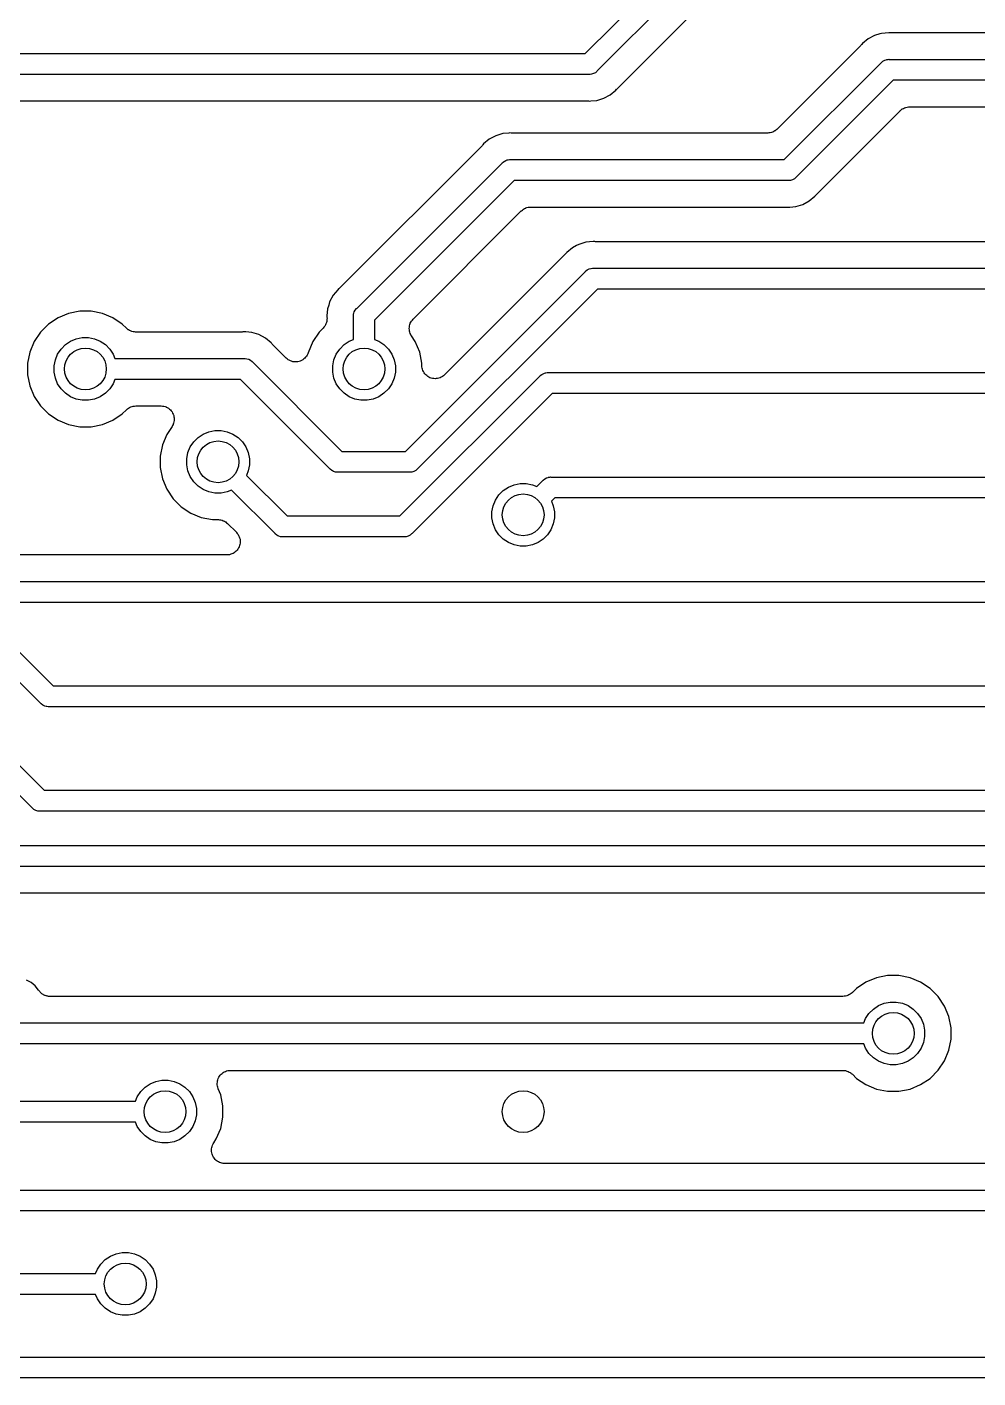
# Model space of a CAD drawing. Extents: x 49 to 143, y -158 to -38.
# Drawn here: x 102.69 to 111.8, y -92.85 to -79.91 of the extents above; entities that cross this region are included whole.
import ezdxf

# ---------------------------------------------------------------- set-up
doc = ezdxf.new("R2010")
doc.units = 0
doc.layers.add('BLACK', color=7, linetype='CONTINUOUS')

msp = doc.modelspace()

# ---------------------------------------------------------------- linework, layer by layer
at = {"layer": 'BLACK', "linetype": 'CONTINUOUS'}
for p, q in [((108.036, -80.164), (109.947, -78.2528)), ((110.062, -78.42), (108.151, -80.3312)), ((108.344, -80.4976), (110.13, -78.7112)), ((110.675, -80.0864), (109.873, -80.8888)), ((110.678, -80.0823), (110.675, -80.0864)), ((110.682, -80.0785), (110.678, -80.0823)), ((110.683, -80.0772), (110.682, -80.0785)), ((110.69, -80.0685), (110.683, -80.0772)), ((110.744, -80.0242), (110.69, -80.0685)), ((110.806, -79.9914), (110.744, -80.0242)), ((110.857, -79.9758), (110.806, -79.9914)), ((110.873, -79.9711), (110.857, -79.9758)), ((110.857, -79.9758), (110.857, -79.9758)), ((110.942, -79.9643), (110.873, -79.9711)), ((110.953, -79.9654), (110.942, -79.9643)), ((110.959, -79.9654), (110.953, -79.9654)), ((110.964, -79.966), (110.959, -79.9654)), ((110.966, -79.966), (110.964, -79.966)), ((118.356, -79.966), (110.966, -79.966)), ((99.5973, -80.164), (108.036, -80.164)), ((108.148, -80.3351), (108.133, -80.3475)), ((108.151, -80.3312), (108.148, -80.3351)), ((109.941, -81.18), (110.868, -80.2528)), ((110.868, -80.2528), (110.871, -80.2489)), ((110.871, -80.2489), (110.886, -80.2365)), ((110.886, -80.2365), (110.904, -80.2272)), ((110.904, -80.2272), (110.917, -80.2232)), ((110.917, -80.2232), (110.922, -80.2214)), ((110.922, -80.2214), (110.924, -80.2212)), ((110.924, -80.2212), (110.937, -80.22)), ((110.937, -80.22), (110.942, -80.2195)), ((110.937, -80.22), (110.937, -80.22)), ((110.942, -80.2195), (110.947, -80.22)), ((110.947, -80.22), (120.965, -80.22)), ((108.072, -80.364), (99.5973, -80.364)), ((108.077, -80.3645), (108.072, -80.364)), ((108.082, -80.364), (108.077, -80.3645)), ((108.097, -80.3626), (108.082, -80.364)), ((108.082, -80.364), (108.082, -80.364)), ((108.115, -80.3568), (108.097, -80.3626)), ((108.133, -80.3475), (108.115, -80.3568)), ((110.983, -80.42), (110.056, -81.3472)), ((120.965, -80.42), (110.983, -80.42)), ((108.146, -80.6129), (108.213, -80.5926)), ((108.213, -80.5926), (108.275, -80.5598)), ((108.275, -80.5598), (108.329, -80.5155)), ((108.329, -80.5155), (108.336, -80.5068)), ((108.336, -80.5068), (108.337, -80.5055)), ((108.337, -80.5055), (108.341, -80.5017)), ((108.341, -80.5017), (108.344, -80.4976)), ((99.7961, -80.618), (108.053, -80.618)), ((108.053, -80.618), (108.055, -80.618)), ((108.055, -80.618), (108.06, -80.6186)), ((108.06, -80.6186), (108.066, -80.6186)), ((108.066, -80.6186), (108.077, -80.6197)), ((108.077, -80.6197), (108.088, -80.6186)), ((108.088, -80.6186), (108.146, -80.6129)), ((108.088, -80.6186), (108.088, -80.6186)), ((110.249, -81.5136), (111.051, -80.7112)), ((111.051, -80.7112), (111.052, -80.7109)), ((111.052, -80.7109), (111.053, -80.71)), ((111.052, -80.7109), (111.052, -80.7109)), ((111.052, -80.7109), (111.052, -80.7109)), ((111.053, -80.71), (111.062, -80.7026)), ((111.062, -80.7026), (111.071, -80.6952)), ((111.071, -80.6952), (111.072, -80.6949)), ((111.072, -80.6945), (111.082, -80.6891)), ((111.072, -80.6949), (111.072, -80.6945)), ((111.082, -80.6891), (111.093, -80.6836)), ((111.093, -80.6834), (111.094, -80.6831)), ((111.093, -80.6836), (111.093, -80.6834)), ((111.094, -80.6831), (111.105, -80.6798)), ((111.105, -80.6798), (111.117, -80.6764)), ((111.117, -80.6764), (111.118, -80.6762)), ((111.117, -80.6764), (111.117, -80.6764)), ((111.118, -80.6762), (111.13, -80.6751)), ((111.13, -80.6751), (111.141, -80.674)), ((111.141, -80.674), (120.63, -80.674)), ((107.117, -80.9842), (107.063, -81.0285)), ((107.179, -80.9514), (107.117, -80.9842)), ((107.246, -80.9311), (107.179, -80.9514)), ((107.304, -80.9254), (107.246, -80.9311)), ((107.315, -80.9243), (107.304, -80.9254)), ((107.304, -80.9254), (107.304, -80.9254)), ((107.326, -80.9254), (107.315, -80.9243)), ((107.332, -80.9254), (107.326, -80.9254)), ((107.337, -80.926), (107.332, -80.9254)), ((107.339, -80.926), (107.337, -80.926)), ((109.783, -80.926), (107.339, -80.926)), ((109.794, -80.9249), (109.783, -80.926)), ((109.806, -80.9238), (109.794, -80.9249)), ((109.807, -80.9236), (109.806, -80.9238)), ((109.819, -80.9202), (109.807, -80.9236)), ((109.807, -80.9236), (109.807, -80.9236)), ((109.83, -80.9169), (109.819, -80.9202)), ((109.831, -80.9166), (109.83, -80.9169)), ((109.842, -80.9109), (109.831, -80.9164)), ((109.831, -80.9164), (109.831, -80.9166)), ((109.852, -80.9055), (109.842, -80.9109)), ((109.853, -80.9048), (109.852, -80.9051)), ((109.852, -80.9051), (109.852, -80.9055)), ((109.862, -80.8974), (109.853, -80.9048)), ((109.871, -80.89), (109.862, -80.8974)), ((109.872, -80.8891), (109.871, -80.89)), ((109.873, -80.8888), (109.872, -80.8891)), ((109.872, -80.8891), (109.872, -80.8891)), ((109.872, -80.8891), (109.872, -80.8891)), ((107.048, -81.0464), (105.684, -82.41)), ((107.051, -81.0423), (107.048, -81.0464)), ((107.055, -81.0385), (107.051, -81.0423)), ((107.056, -81.0372), (107.055, -81.0385)), ((107.063, -81.0285), (107.056, -81.0372)), ((105.851, -82.6028), (107.241, -81.2128)), ((107.241, -81.2128), (107.244, -81.2089)), ((107.244, -81.2089), (107.259, -81.1965)), ((107.259, -81.1965), (107.277, -81.1872)), ((107.277, -81.1872), (107.289, -81.1835)), ((107.289, -81.1835), (107.295, -81.1814)), ((107.295, -81.1814), (107.299, -81.1811)), ((107.299, -81.1811), (107.31, -81.18)), ((107.31, -81.18), (107.315, -81.1795)), ((107.31, -81.18), (107.31, -81.18)), ((107.315, -81.1795), (107.32, -81.18)), ((107.32, -81.18), (109.941, -81.18)), ((107.356, -81.38), (106.018, -82.7184)), ((109.977, -81.38), (107.356, -81.38)), ((109.982, -81.3805), (109.977, -81.38)), ((109.987, -81.38), (109.982, -81.3805)), ((110.002, -81.3786), (109.987, -81.38)), ((109.987, -81.38), (109.987, -81.38)), ((110.02, -81.3728), (110.002, -81.3786)), ((110.038, -81.3635), (110.02, -81.3728)), ((110.053, -81.3511), (110.038, -81.3635)), ((110.056, -81.3472), (110.053, -81.3511)), ((107.478, -81.6398), (107.49, -81.6364)), ((107.49, -81.6364), (107.491, -81.6362)), ((107.49, -81.6364), (107.49, -81.6364)), ((107.491, -81.6362), (107.503, -81.6351)), ((107.503, -81.6351), (107.514, -81.634)), ((107.514, -81.634), (109.958, -81.634)), ((109.958, -81.634), (109.96, -81.634)), ((109.96, -81.634), (109.965, -81.6346)), ((109.965, -81.6346), (109.971, -81.6346)), ((109.971, -81.6346), (109.982, -81.6357)), ((109.982, -81.6357), (109.993, -81.6346)), ((109.993, -81.6346), (110.051, -81.6289)), ((109.993, -81.6346), (109.993, -81.6346)), ((110.051, -81.6289), (110.118, -81.6086)), ((110.118, -81.6086), (110.18, -81.5758)), ((110.18, -81.5758), (110.234, -81.5315)), ((110.234, -81.5315), (110.241, -81.5228)), ((110.241, -81.5228), (110.242, -81.5215)), ((110.242, -81.5215), (110.246, -81.5177)), ((110.246, -81.5177), (110.249, -81.5136)), ((106.388, -82.7075), (107.424, -81.6712)), ((107.424, -81.6712), (107.425, -81.6709)), ((107.425, -81.6709), (107.426, -81.67)), ((107.425, -81.6709), (107.425, -81.6709)), ((107.425, -81.6709), (107.425, -81.6709)), ((107.426, -81.67), (107.435, -81.6626)), ((107.435, -81.6626), (107.444, -81.6552)), ((107.444, -81.6552), (107.445, -81.6549)), ((107.445, -81.6545), (107.456, -81.6491)), ((107.445, -81.6549), (107.445, -81.6545)), ((107.456, -81.6491), (107.466, -81.6436)), ((107.466, -81.6434), (107.467, -81.6431)), ((107.466, -81.6436), (107.466, -81.6434)), ((107.467, -81.6431), (107.478, -81.6398)), ((107.913, -82.0242), (107.859, -82.0685)), ((107.953, -82.0027), (107.913, -82.0242)), ((107.975, -81.9914), (107.953, -82.0027)), ((107.953, -82.0027), (107.953, -82.0027)), ((108.041, -81.9711), (107.975, -81.9914)), ((108.111, -81.9643), (108.041, -81.9711)), ((108.122, -81.9654), (108.111, -81.9643)), ((108.127, -81.9654), (108.122, -81.9654)), ((108.133, -81.966), (108.127, -81.9654)), ((108.134, -81.966), (108.133, -81.966)), ((120.63, -81.966), (108.134, -81.966)), ((107.844, -82.0864), (106.689, -83.2413)), ((107.847, -82.0823), (107.844, -82.0864)), ((107.851, -82.0785), (107.847, -82.0823)), ((107.852, -82.0772), (107.851, -82.0785)), ((107.859, -82.0685), (107.852, -82.0772)), ((106.315, -83.974), (108.037, -82.2528)), ((108.037, -82.2528), (108.04, -82.2489)), ((108.04, -82.2489), (108.055, -82.2365)), ((108.055, -82.2365), (108.072, -82.2272)), ((108.072, -82.2272), (108.091, -82.2214)), ((108.091, -82.2214), (108.094, -82.2212)), ((108.094, -82.2212), (108.106, -82.22)), ((108.106, -82.22), (108.111, -82.2195)), ((108.106, -82.22), (108.106, -82.22)), ((108.111, -82.2195), (108.116, -82.22)), ((108.116, -82.22), (120.965, -82.22)), ((105.679, -82.4146), (105.675, -82.4183)), ((105.683, -82.4112), (105.679, -82.4146)), ((105.684, -82.41), (105.683, -82.4112)), ((105.589, -82.5409), (105.58, -82.5731)), ((105.622, -82.4794), (105.589, -82.5409)), ((105.666, -82.4255), (105.622, -82.4794)), ((105.675, -82.4183), (105.666, -82.4255)), ((108.152, -82.42), (106.431, -84.1412)), ((120.965, -82.42), (108.152, -82.42)), ((103.089, -82.6523), (102.989, -82.6941)), ((103.196, -82.631), (103.089, -82.6523)), ((103.306, -82.631), (103.196, -82.631)), ((103.413, -82.6523), (103.306, -82.631)), ((103.513, -82.6941), (103.413, -82.6523)), ((105.569, -82.6076), (105.562, -82.677)), ((105.58, -82.5731), (105.569, -82.6076)), ((105.58, -82.5731), (105.58, -82.5731)), ((105.818, -82.6721), (105.819, -82.6578)), ((105.818, -82.677), (105.818, -82.6721)), ((105.818, -82.6721), (105.818, -82.6721)), ((105.819, -82.6574), (105.822, -82.6494)), ((105.819, -82.6578), (105.819, -82.6574)), ((105.822, -82.6494), (105.825, -82.6385)), ((105.825, -82.6385), (105.834, -82.6212)), ((105.834, -82.6212), (105.847, -82.6059)), ((105.847, -82.6059), (105.851, -82.6028)), ((102.898, -82.7547), (102.821, -82.8318)), ((102.989, -82.6941), (102.898, -82.7547)), ((103.604, -82.7547), (103.513, -82.6941)), ((103.643, -82.7938), (103.604, -82.7547)), ((103.652, -82.8012), (103.643, -82.7938)), ((103.661, -82.8088), (103.652, -82.8012)), ((105.527, -82.7927), (105.488, -82.8318)), ((105.534, -82.7837), (105.527, -82.7927)), ((105.542, -82.7747), (105.534, -82.7837)), ((105.543, -82.7736), (105.542, -82.7741)), ((105.542, -82.7741), (105.542, -82.7747)), ((105.548, -82.7632), (105.543, -82.7736)), ((105.554, -82.753), (105.548, -82.7632)), ((105.558, -82.7405), (105.554, -82.7517)), ((105.554, -82.7517), (105.554, -82.7523)), ((105.554, -82.7523), (105.554, -82.753)), ((105.561, -82.7293), (105.558, -82.7405)), ((105.563, -82.7181), (105.561, -82.728)), ((105.561, -82.728), (105.561, -82.7287)), ((105.561, -82.7287), (105.561, -82.7293)), ((105.562, -82.677), (105.563, -82.6882)), ((105.563, -82.6882), (105.564, -82.6899)), ((105.564, -82.6899), (105.563, -82.6953)), ((105.563, -82.6953), (105.564, -82.7006)), ((105.564, -82.7047), (105.563, -82.7112)), ((105.563, -82.7112), (105.563, -82.7147)), ((105.563, -82.7147), (105.563, -82.7181)), ((105.564, -82.7006), (105.564, -82.7029)), ((105.564, -82.7029), (105.564, -82.7033)), ((105.564, -82.7033), (105.564, -82.7034)), ((105.564, -82.7034), (105.564, -82.7034)), ((105.564, -82.7034), (105.564, -82.7047)), ((105.818, -82.6819), (105.818, -82.677)), ((105.818, -82.9017), (105.818, -82.6819)), ((106.018, -82.7184), (106.018, -82.9017)), ((106.351, -82.7958), (106.352, -82.784)), ((106.351, -82.7963), (106.351, -82.7958)), ((106.351, -82.7968), (106.351, -82.7963)), ((106.352, -82.8086), (106.351, -82.7968)), ((106.352, -82.784), (106.353, -82.7722)), ((106.353, -82.7722), (106.354, -82.7717)), ((106.354, -82.7712), (106.357, -82.7599)), ((106.354, -82.7717), (106.354, -82.7712)), ((106.357, -82.7599), (106.361, -82.7485)), ((106.361, -82.7476), (106.367, -82.7371)), ((106.361, -82.748), (106.361, -82.7476)), ((106.361, -82.7485), (106.361, -82.748)), ((106.367, -82.7371), (106.372, -82.7266)), ((106.372, -82.7266), (106.373, -82.7262)), ((106.373, -82.7258), (106.381, -82.7168)), ((106.373, -82.7262), (106.373, -82.7258)), ((106.381, -82.7168), (106.388, -82.7075)), ((102.76, -82.9226), (102.718, -83.0234)), ((102.821, -82.8318), (102.76, -82.9226)), ((103.06, -82.952), (103.109, -82.9191)), ((103.109, -82.9191), (103.163, -82.8965)), ((103.163, -82.8965), (103.221, -82.885)), ((103.221, -82.885), (103.281, -82.885)), ((103.281, -82.885), (103.339, -82.8965)), ((103.339, -82.8965), (103.393, -82.9191)), ((103.393, -82.9191), (103.442, -82.952)), ((103.662, -82.8091), (103.661, -82.8088)), ((103.662, -82.8095), (103.662, -82.8091)), ((103.673, -82.8151), (103.662, -82.8095)), ((103.683, -82.8207), (103.673, -82.8151)), ((103.684, -82.8209), (103.683, -82.8207)), ((103.684, -82.8212), (103.684, -82.8209)), ((103.696, -82.8247), (103.684, -82.8212)), ((103.707, -82.8282), (103.696, -82.8247)), ((103.707, -82.8283), (103.707, -82.8282)), ((103.708, -82.8285), (103.707, -82.8283)), ((103.72, -82.8297), (103.708, -82.8285)), ((103.731, -82.831), (103.72, -82.8297)), ((103.733, -82.831), (103.731, -82.831)), ((104.752, -82.831), (103.733, -82.831)), ((103.733, -82.831), (103.733, -82.831)), ((103.733, -82.831), (103.733, -82.831)), ((103.733, -82.831), (103.733, -82.831)), ((104.758, -82.8305), (104.752, -82.831)), ((104.763, -82.8306), (104.758, -82.8305)), ((104.765, -82.8304), (104.763, -82.8306)), ((104.776, -82.8293), (104.765, -82.8304)), ((104.787, -82.8304), (104.776, -82.8293)), ((104.845, -82.8361), (104.787, -82.8304)), ((104.787, -82.8304), (104.787, -82.8304)), ((104.912, -82.8564), (104.845, -82.8361)), ((104.974, -82.8892), (104.912, -82.8564)), ((105.028, -82.9335), (104.974, -82.8892)), ((105.427, -82.9226), (105.382, -83.0308)), ((105.488, -82.8318), (105.427, -82.9226)), ((105.727, -82.952), (105.776, -82.9191)), ((105.776, -82.9191), (105.818, -82.9017)), ((106.018, -82.9017), (106.06, -82.9191)), ((106.06, -82.9191), (106.109, -82.952)), ((106.353, -82.8205), (106.352, -82.8086)), ((106.353, -82.821), (106.353, -82.8205)), ((106.353, -82.8215), (106.353, -82.821)), ((106.357, -82.8329), (106.353, -82.8215)), ((106.36, -82.8443), (106.357, -82.8329)), ((106.36, -82.8448), (106.36, -82.8443)), ((106.36, -82.8453), (106.36, -82.8448)), ((106.366, -82.8558), (106.36, -82.8453)), ((106.371, -82.8664), (106.366, -82.8558)), ((106.372, -82.8672), (106.371, -82.8664)), ((106.372, -82.8678), (106.372, -82.8672)), ((106.372, -82.8672), (106.372, -82.8672)), ((106.372, -82.8672), (106.372, -82.8672)), ((106.409, -82.9226), (106.372, -82.8678)), ((106.451, -83.0234), (106.409, -82.9226)), ((102.718, -83.0234), (102.697, -83.1304)), ((102.963, -83.0975), (102.985, -83.0429)), ((102.985, -83.0429), (103.018, -82.9938)), ((103.018, -82.9938), (103.06, -82.952)), ((103.442, -82.952), (103.484, -82.9938)), ((103.484, -82.9938), (103.517, -83.0429)), ((103.517, -83.0429), (103.534, -83.085)), ((105.035, -82.9422), (105.028, -82.9335)), ((105.038, -82.9459), (105.035, -82.9422)), ((105.042, -82.9501), (105.038, -82.9459)), ((105.043, -82.9514), (105.042, -82.9501)), ((105.172, -83.0808), (105.043, -82.9514)), ((105.373, -83.0519), (105.367, -83.0624)), ((105.367, -83.0624), (105.367, -83.0626)), ((105.367, -83.0626), (105.367, -83.0629)), ((105.379, -83.0412), (105.373, -83.0519)), ((105.382, -83.0308), (105.379, -83.0406)), ((105.379, -83.0406), (105.379, -83.0409)), ((105.379, -83.0409), (105.379, -83.0412)), ((105.63, -83.0975), (105.652, -83.0429)), ((105.652, -83.0429), (105.685, -82.9938)), ((105.685, -82.9938), (105.727, -82.952)), ((106.109, -82.952), (106.151, -82.9938)), ((106.151, -82.9938), (106.184, -83.0429)), ((106.184, -83.0429), (106.206, -83.0975)), ((106.472, -83.1304), (106.451, -83.0234)), ((102.697, -83.1304), (102.697, -83.2396)), ((102.951, -83.1555), (102.963, -83.0975)), ((102.951, -83.2145), (102.951, -83.1555)), ((103.534, -83.085), (104.771, -83.085)), ((104.771, -83.085), (104.776, -83.0845)), ((104.776, -83.0845), (104.781, -83.085)), ((104.781, -83.085), (104.781, -83.085)), ((104.781, -83.085), (104.796, -83.0864)), ((104.796, -83.0864), (104.814, -83.0922)), ((104.814, -83.0922), (104.832, -83.1015)), ((104.832, -83.1015), (104.847, -83.1139)), ((104.847, -83.1139), (104.85, -83.1178)), ((104.85, -83.1178), (105.706, -83.974)), ((105.182, -83.0884), (105.172, -83.0808)), ((105.191, -83.0962), (105.182, -83.0884)), ((105.191, -83.0964), (105.191, -83.0962)), ((105.192, -83.0965), (105.191, -83.0964)), ((105.202, -83.1022), (105.192, -83.0965)), ((105.213, -83.108), (105.202, -83.1022)), ((105.213, -83.1081), (105.213, -83.108)), ((105.213, -83.1083), (105.213, -83.1081)), ((105.225, -83.1118), (105.213, -83.1083)), ((105.237, -83.1154), (105.225, -83.1118)), ((105.237, -83.1155), (105.237, -83.1154)), ((105.237, -83.1154), (105.237, -83.1154)), ((105.249, -83.1167), (105.237, -83.1155)), ((105.261, -83.118), (105.249, -83.1167)), ((105.262, -83.118), (105.261, -83.118)), ((105.274, -83.1169), (105.262, -83.118)), ((105.262, -83.118), (105.262, -83.118)), ((105.286, -83.1158), (105.274, -83.1169)), ((105.298, -83.1122), (105.286, -83.1157)), ((105.286, -83.1157), (105.286, -83.1157)), ((105.286, -83.1157), (105.286, -83.1158)), ((105.31, -83.1088), (105.298, -83.1122)), ((105.321, -83.1029), (105.31, -83.1086)), ((105.31, -83.1086), (105.31, -83.1087)), ((105.31, -83.1087), (105.31, -83.1088)), ((105.332, -83.0973), (105.321, -83.1029)), ((105.342, -83.0893), (105.332, -83.097)), ((105.332, -83.097), (105.332, -83.0972)), ((105.332, -83.0972), (105.332, -83.0973)), ((105.351, -83.0818), (105.342, -83.0893)), ((105.359, -83.0722), (105.351, -83.0814)), ((105.351, -83.0814), (105.351, -83.0816)), ((105.351, -83.0816), (105.351, -83.0818)), ((105.367, -83.0629), (105.359, -83.0722)), ((105.618, -83.1555), (105.63, -83.0975)), ((105.618, -83.2145), (105.618, -83.1555)), ((106.206, -83.0975), (106.218, -83.1555)), ((106.218, -83.1555), (106.218, -83.2145)), ((106.472, -83.1515), (106.472, -83.1304)), ((106.473, -83.1637), (106.472, -83.1515)), ((106.474, -83.1757), (106.473, -83.1637)), ((106.474, -83.1759), (106.474, -83.1757)), ((106.474, -83.1761), (106.474, -83.1759)), ((106.478, -83.1879), (106.474, -83.1761)), ((106.481, -83.1994), (106.478, -83.1879)), ((102.697, -83.2396), (102.718, -83.3466)), ((102.963, -83.2725), (102.951, -83.2145)), ((102.985, -83.3271), (102.963, -83.2725)), ((103.534, -83.285), (103.517, -83.3271)), ((104.735, -83.285), (103.534, -83.285)), ((105.591, -84.1412), (104.735, -83.285)), ((105.63, -83.2725), (105.618, -83.2145)), ((105.652, -83.3271), (105.63, -83.2725)), ((106.206, -83.2725), (106.184, -83.3271)), ((106.218, -83.2145), (106.206, -83.2725)), ((106.262, -84.593), (107.602, -83.2528)), ((106.482, -83.1996), (106.481, -83.1994)), ((106.482, -83.1999), (106.482, -83.1996)), ((106.487, -83.2106), (106.482, -83.1999)), ((106.493, -83.2214), (106.487, -83.2106)), ((106.493, -83.2215), (106.493, -83.2214)), ((106.493, -83.2217), (106.493, -83.2215)), ((106.501, -83.2311), (106.493, -83.2217)), ((106.509, -83.2406), (106.501, -83.2311)), ((106.509, -83.2408), (106.509, -83.2406)), ((106.509, -83.241), (106.509, -83.2408)), ((106.518, -83.2487), (106.509, -83.241)), ((106.528, -83.2565), (106.518, -83.2487)), ((106.528, -83.2566), (106.528, -83.2565)), ((106.528, -83.2568), (106.528, -83.2566)), ((106.539, -83.2625), (106.528, -83.2568)), ((106.549, -83.2684), (106.539, -83.2625)), ((106.55, -83.2684), (106.549, -83.2684)), ((106.55, -83.2685), (106.55, -83.2684)), ((106.561, -83.2722), (106.55, -83.2685)), ((106.573, -83.2758), (106.561, -83.2722)), ((106.573, -83.2759), (106.573, -83.2758)), ((106.573, -83.2758), (106.573, -83.2758)), ((106.586, -83.2771), (106.573, -83.2759)), ((106.598, -83.2785), (106.586, -83.2771)), ((106.61, -83.2774), (106.598, -83.2785)), ((106.598, -83.2785), (106.598, -83.2784)), ((106.598, -83.2784), (106.598, -83.2785)), ((106.622, -83.2763), (106.61, -83.2774)), ((106.623, -83.2762), (106.622, -83.2763)), ((106.634, -83.2728), (106.623, -83.2762)), ((106.623, -83.2762), (106.623, -83.2762)), ((106.646, -83.2694), (106.634, -83.2728)), ((106.647, -83.2692), (106.646, -83.2693)), ((106.646, -83.2693), (106.646, -83.2694)), ((106.657, -83.2636), (106.647, -83.2692)), ((106.668, -83.258), (106.657, -83.2636)), ((106.669, -83.2577), (106.668, -83.2578)), ((106.668, -83.2578), (106.668, -83.258)), ((106.678, -83.2501), (106.669, -83.2577)), ((106.688, -83.2425), (106.678, -83.2501)), ((106.689, -83.2413), (106.688, -83.2422)), ((106.688, -83.2422), (106.688, -83.2422)), ((106.688, -83.2422), (106.688, -83.2422)), ((106.688, -83.2422), (106.688, -83.2425)), ((107.602, -83.2528), (107.605, -83.2489)), ((107.605, -83.2489), (107.621, -83.2365)), ((107.621, -83.2365), (107.638, -83.2272)), ((107.638, -83.2272), (107.647, -83.2245)), ((107.647, -83.2245), (107.657, -83.2214)), ((107.657, -83.2214), (107.659, -83.2213)), ((107.659, -83.2213), (107.671, -83.22)), ((107.671, -83.22), (107.672, -83.22)), ((107.672, -83.22), (107.676, -83.2195)), ((107.676, -83.2195), (107.681, -83.22)), ((107.681, -83.22), (120.965, -83.22)), ((102.718, -83.3466), (102.76, -83.4474)), ((102.76, -83.4474), (102.821, -83.5382)), ((103.018, -83.3762), (102.985, -83.3271)), ((103.06, -83.418), (103.018, -83.3762)), ((103.109, -83.4509), (103.06, -83.418)), ((103.442, -83.418), (103.393, -83.4509)), ((103.484, -83.3762), (103.442, -83.418)), ((103.517, -83.3271), (103.484, -83.3762)), ((105.685, -83.3762), (105.652, -83.3271)), ((105.727, -83.418), (105.685, -83.3762)), ((105.776, -83.4509), (105.727, -83.418)), ((106.109, -83.418), (106.06, -83.4509)), ((106.151, -83.3762), (106.109, -83.418)), ((106.184, -83.3271), (106.151, -83.3762)), ((107.718, -83.42), (106.378, -84.7602)), ((120.965, -83.42), (107.718, -83.42)), ((102.821, -83.5382), (102.898, -83.6153)), ((103.163, -83.4735), (103.109, -83.4509)), ((103.221, -83.485), (103.163, -83.4735)), ((103.281, -83.485), (103.221, -83.485)), ((103.339, -83.4735), (103.281, -83.485)), ((103.393, -83.4509), (103.339, -83.4735)), ((103.604, -83.6153), (103.643, -83.5762)), ((103.643, -83.5762), (103.644, -83.5759)), ((103.644, -83.5759), (103.645, -83.575)), ((103.644, -83.5759), (103.644, -83.5759)), ((103.644, -83.5759), (103.644, -83.5759)), ((103.645, -83.575), (103.654, -83.5676)), ((103.654, -83.5676), (103.663, -83.5602)), ((103.663, -83.5599), (103.664, -83.5595)), ((103.663, -83.5602), (103.663, -83.5599)), ((103.664, -83.5595), (103.674, -83.5541)), ((103.674, -83.5541), (103.685, -83.5486)), ((103.685, -83.5484), (103.686, -83.5481)), ((103.685, -83.5486), (103.685, -83.5484)), ((103.686, -83.5481), (103.697, -83.5448)), ((103.697, -83.5448), (103.708, -83.5414)), ((103.708, -83.5414), (103.709, -83.5414)), ((103.709, -83.5414), (103.71, -83.5412)), ((103.71, -83.5412), (103.721, -83.5401)), ((103.721, -83.5401), (103.733, -83.539)), ((103.733, -83.539), (103.975, -83.539)), ((103.975, -83.539), (103.976, -83.539)), ((103.976, -83.539), (103.976, -83.539)), ((103.976, -83.539), (103.976, -83.539)), ((103.976, -83.539), (103.976, -83.539)), ((103.976, -83.539), (103.989, -83.5404)), ((103.989, -83.5404), (104, -83.5417)), ((104, -83.5417), (104.001, -83.5417)), ((104.001, -83.5417), (104.001, -83.5418)), ((104.001, -83.5418), (104.013, -83.5455)), ((104.013, -83.5455), (104.024, -83.5491)), ((104.024, -83.5491), (104.024, -83.5492)), ((104.024, -83.5492), (104.025, -83.5493)), ((104.025, -83.5493), (104.035, -83.5551)), ((104.035, -83.5551), (104.046, -83.5609)), ((104.046, -83.5609), (104.046, -83.5611)), ((104.046, -83.5611), (104.046, -83.5612)), ((104.046, -83.5612), (104.056, -83.569)), ((104.056, -83.569), (104.065, -83.5767)), ((104.065, -83.5767), (104.065, -83.577)), ((104.065, -83.577), (104.065, -83.5771)), ((104.065, -83.5771), (104.073, -83.5866)), ((105.83, -83.4735), (105.776, -83.4509)), ((105.888, -83.485), (105.83, -83.4735)), ((105.948, -83.485), (105.888, -83.485)), ((106.006, -83.4735), (105.948, -83.485)), ((106.06, -83.4509), (106.006, -83.4735)), ((102.898, -83.6153), (102.989, -83.6759)), ((102.989, -83.6759), (103.089, -83.7177)), ((103.413, -83.7177), (103.513, -83.6759)), ((103.513, -83.6759), (103.604, -83.6153)), ((104.073, -83.5866), (104.081, -83.596)), ((104.081, -83.596), (104.081, -83.5962)), ((104.081, -83.5962), (104.081, -83.5965)), ((104.081, -83.5965), (104.086, -83.6072)), ((104.086, -83.6072), (104.092, -83.6179)), ((104.092, -83.6179), (104.092, -83.6182)), ((104.092, -83.6182), (104.092, -83.6184)), ((104.092, -83.6184), (104.096, -83.63)), ((104.095, -83.7032), (104.092, -83.7147)), ((104.099, -83.6915), (104.095, -83.7032)), ((104.096, -83.63), (104.099, -83.6417)), ((104.099, -83.6417), (104.099, -83.6419)), ((104.099, -83.6419), (104.099, -83.6422)), ((104.099, -83.6422), (104.1, -83.6542)), ((104.1, -83.6789), (104.099, -83.691)), ((104.099, -83.691), (104.099, -83.6913)), ((104.099, -83.6913), (104.099, -83.6915)), ((104.1, -83.6542), (104.102, -83.6663)), ((104.102, -83.6669), (104.1, -83.6789)), ((104.102, -83.6663), (104.102, -83.6666)), ((104.102, -83.6666), (104.102, -83.6669)), ((103.089, -83.7177), (103.196, -83.739)), ((103.196, -83.739), (103.306, -83.739)), ((103.306, -83.739), (103.413, -83.7177)), ((104.03, -83.8116), (103.988, -83.9124)), ((104.08, -83.7366), (104.03, -83.8116)), ((104.086, -83.7258), (104.08, -83.7366)), ((104.092, -83.7152), (104.086, -83.7258)), ((104.092, -83.7147), (104.092, -83.7149)), ((104.092, -83.7149), (104.092, -83.7152)), ((104.33, -83.841), (104.379, -83.8081)), ((104.379, -83.8081), (104.433, -83.7855)), ((104.433, -83.7855), (104.491, -83.774)), ((104.491, -83.774), (104.551, -83.774)), ((104.551, -83.774), (104.609, -83.7855)), ((104.609, -83.7855), (104.663, -83.8081)), ((104.663, -83.8081), (104.712, -83.841)), ((103.988, -83.9124), (103.967, -84.0194)), ((104.233, -83.9865), (104.255, -83.9319)), ((104.255, -83.9319), (104.288, -83.8828)), ((104.288, -83.8828), (104.33, -83.841)), ((104.712, -83.841), (104.754, -83.8828)), ((104.754, -83.8828), (104.787, -83.9319)), ((104.787, -83.9319), (104.809, -83.9865)), ((103.967, -84.0194), (103.967, -84.1286)), ((104.221, -84.0445), (104.233, -83.9865)), ((104.221, -84.1035), (104.221, -84.0445)), ((104.809, -83.9865), (104.821, -84.0445)), ((104.821, -84.0445), (104.821, -84.1035)), ((105.706, -83.974), (106.315, -83.974)), ((103.967, -84.1286), (103.988, -84.2356)), ((104.233, -84.1615), (104.221, -84.1035)), ((104.255, -84.2161), (104.233, -84.1615)), ((104.288, -84.2652), (104.255, -84.2161)), ((104.809, -84.1615), (104.792, -84.2036)), ((104.792, -84.2036), (105.181, -84.593)), ((104.821, -84.1035), (104.809, -84.1615)), ((105.594, -84.1451), (105.591, -84.1412)), ((105.609, -84.1575), (105.594, -84.1451)), ((105.616, -84.161), (105.609, -84.1575)), ((105.627, -84.1668), (105.616, -84.161)), ((105.645, -84.1726), (105.627, -84.1668)), ((105.647, -84.1727), (105.645, -84.1726)), ((105.66, -84.174), (105.647, -84.1727)), ((105.665, -84.1745), (105.66, -84.174)), ((105.66, -84.174), (105.66, -84.174)), ((105.67, -84.174), (105.665, -84.1745)), ((106.352, -84.174), (105.67, -84.174)), ((106.357, -84.1745), (106.352, -84.174)), ((106.362, -84.174), (106.357, -84.1745)), ((106.376, -84.1726), (106.362, -84.174)), ((106.362, -84.174), (106.362, -84.174)), ((106.395, -84.1668), (106.376, -84.1726)), ((106.413, -84.1575), (106.395, -84.1668)), ((106.428, -84.1451), (106.413, -84.1575)), ((106.431, -84.1412), (106.428, -84.1451)), ((107.666, -84.2272), (107.68, -84.2228)), ((107.68, -84.2228), (107.684, -84.2214)), ((107.684, -84.2214), (107.687, -84.2212)), ((107.687, -84.2212), (107.699, -84.22)), ((107.699, -84.22), (107.704, -84.2195)), ((107.699, -84.22), (107.699, -84.22)), ((107.704, -84.2195), (107.709, -84.22)), ((107.709, -84.22), (120.965, -84.22)), ((103.988, -84.2356), (104.03, -84.3364)), ((104.03, -84.3364), (104.091, -84.4272)), ((104.33, -84.307), (104.288, -84.2652)), ((104.379, -84.3399), (104.33, -84.307)), ((104.433, -84.3625), (104.379, -84.3399)), ((104.651, -84.345), (104.609, -84.3625)), ((105.066, -84.7603), (104.651, -84.345)), ((107.209, -84.3908), (107.251, -84.349)), ((107.251, -84.349), (107.3, -84.3161)), ((107.3, -84.3161), (107.354, -84.2935)), ((107.354, -84.2935), (107.412, -84.282)), ((107.412, -84.282), (107.472, -84.282)), ((107.472, -84.282), (107.53, -84.2935)), ((107.53, -84.2935), (107.572, -84.311)), ((107.572, -84.311), (107.63, -84.2528)), ((107.63, -84.2528), (107.633, -84.2489)), ((107.633, -84.2489), (107.648, -84.2365)), ((107.648, -84.2365), (107.666, -84.2272)), ((104.091, -84.4272), (104.168, -84.5043)), ((104.491, -84.374), (104.433, -84.3625)), ((104.551, -84.374), (104.491, -84.374)), ((104.609, -84.3625), (104.551, -84.374)), ((107.154, -84.4945), (107.176, -84.4399)), ((107.176, -84.4399), (107.209, -84.3908)), ((107.745, -84.42), (107.713, -84.4524)), ((107.713, -84.4524), (107.73, -84.4945)), ((120.965, -84.42), (107.745, -84.42)), ((104.168, -84.5043), (104.259, -84.5649)), ((104.259, -84.5649), (104.359, -84.6067)), ((104.359, -84.6067), (104.466, -84.628)), ((105.181, -84.593), (106.262, -84.593)), ((107.142, -84.5525), (107.154, -84.4945)), ((107.142, -84.6115), (107.142, -84.5525)), ((107.154, -84.6695), (107.142, -84.6115)), ((107.73, -84.4945), (107.742, -84.5525)), ((107.742, -84.6115), (107.73, -84.6695)), ((107.742, -84.5525), (107.742, -84.6115)), ((104.466, -84.628), (104.522, -84.628)), ((104.522, -84.628), (104.522, -84.628)), ((104.522, -84.628), (104.522, -84.628)), ((104.522, -84.628), (104.522, -84.628)), ((104.522, -84.628), (104.524, -84.628)), ((104.524, -84.628), (104.535, -84.6293)), ((104.535, -84.6293), (104.547, -84.6305)), ((104.547, -84.6305), (104.548, -84.6307)), ((104.548, -84.6307), (104.548, -84.6308)), ((104.548, -84.6308), (104.559, -84.6343)), ((104.559, -84.6343), (104.571, -84.6378)), ((104.571, -84.6378), (104.571, -84.6381)), ((104.571, -84.6381), (104.572, -84.6383)), ((104.572, -84.6383), (104.582, -84.6439)), ((104.582, -84.6439), (104.592, -84.6495)), ((104.592, -84.6495), (104.593, -84.6499)), ((104.593, -84.6499), (104.594, -84.6502)), ((104.594, -84.6502), (104.602, -84.6577)), ((104.602, -84.6577), (104.612, -84.6652)), ((104.612, -84.6652), (104.696, -84.7492)), ((107.176, -84.7241), (107.154, -84.6695)), ((107.209, -84.7732), (107.176, -84.7241)), ((107.708, -84.7241), (107.675, -84.7732)), ((107.73, -84.6695), (107.708, -84.7241)), ((104.696, -84.7492), (104.696, -84.7501)), ((104.696, -84.7501), (104.697, -84.7501)), ((104.697, -84.7501), (104.697, -84.7502)), ((104.697, -84.7502), (104.697, -84.7505)), ((104.697, -84.7505), (104.704, -84.7601)), ((104.704, -84.7601), (104.712, -84.7695)), ((104.712, -84.7695), (104.712, -84.7697)), ((104.712, -84.7697), (104.712, -84.7698)), ((104.712, -84.7698), (104.718, -84.7806)), ((104.718, -84.7806), (104.724, -84.7914)), ((104.724, -84.7914), (104.724, -84.7916)), ((104.724, -84.7916), (104.724, -84.7918)), ((104.724, -84.7918), (104.727, -84.8037)), ((104.73, -84.865), (104.726, -84.8764)), ((104.727, -84.8037), (104.731, -84.8152)), ((104.731, -84.8523), (104.73, -84.8645)), ((104.73, -84.8645), (104.73, -84.8648)), ((104.73, -84.8648), (104.73, -84.865)), ((104.731, -84.8152), (104.731, -84.8154)), ((104.731, -84.8154), (104.731, -84.8156)), ((104.731, -84.8156), (104.732, -84.8278)), ((104.733, -84.8403), (104.731, -84.8523)), ((104.732, -84.8278), (104.733, -84.8399)), ((104.733, -84.8399), (104.733, -84.8401)), ((104.733, -84.8401), (104.733, -84.8403)), ((105.069, -84.7641), (105.066, -84.7603)), ((105.084, -84.7766), (105.069, -84.7641)), ((105.094, -84.7817), (105.084, -84.7766)), ((105.102, -84.7858), (105.094, -84.7817)), ((105.12, -84.7916), (105.102, -84.7858)), ((105.121, -84.7916), (105.12, -84.7916)), ((105.135, -84.793), (105.121, -84.7916)), ((105.14, -84.7935), (105.135, -84.793)), ((105.135, -84.793), (105.135, -84.793)), ((105.145, -84.793), (105.14, -84.7935)), ((106.298, -84.793), (105.145, -84.793)), ((106.303, -84.7935), (106.298, -84.793)), ((106.308, -84.793), (106.303, -84.7935)), ((106.323, -84.7916), (106.308, -84.793)), ((106.308, -84.793), (106.308, -84.793)), ((106.342, -84.7858), (106.323, -84.7916)), ((106.359, -84.7766), (106.342, -84.7858)), ((106.374, -84.7641), (106.359, -84.7766)), ((106.378, -84.7602), (106.374, -84.7641)), ((107.251, -84.815), (107.209, -84.7732)), ((107.3, -84.8479), (107.251, -84.815)), ((107.354, -84.8705), (107.3, -84.8479)), ((107.412, -84.882), (107.354, -84.8705)), ((107.53, -84.8705), (107.472, -84.882)), ((107.584, -84.8479), (107.53, -84.8705)), ((107.633, -84.815), (107.584, -84.8479)), ((107.675, -84.7732), (107.633, -84.815)), ((104.606, -84.966), (97.4374, -84.966)), ((104.618, -84.9648), (104.606, -84.966)), ((104.63, -84.9637), (104.618, -84.9648)), ((104.642, -84.9601), (104.63, -84.9636)), ((104.63, -84.9636), (104.63, -84.9636)), ((104.63, -84.9636), (104.63, -84.9637)), ((104.654, -84.9566), (104.642, -84.9601)), ((104.665, -84.9508), (104.654, -84.9564)), ((104.654, -84.9564), (104.654, -84.9565)), ((104.654, -84.9565), (104.654, -84.9566)), ((104.676, -84.945), (104.665, -84.9508)), ((104.685, -84.9371), (104.676, -84.9448)), ((104.676, -84.9448), (104.676, -84.9449)), ((104.676, -84.9449), (104.676, -84.945)), ((104.695, -84.9294), (104.685, -84.9371)), ((104.703, -84.9198), (104.695, -84.9291)), ((104.695, -84.9291), (104.695, -84.9293)), ((104.695, -84.9293), (104.695, -84.9294)), ((104.711, -84.9104), (104.703, -84.9198)), ((104.717, -84.8993), (104.711, -84.91)), ((104.711, -84.91), (104.711, -84.9102)), ((104.711, -84.9102), (104.711, -84.9104)), ((104.723, -84.8886), (104.717, -84.8993)), ((104.726, -84.8764), (104.723, -84.8882)), ((104.723, -84.8882), (104.723, -84.8884)), ((104.723, -84.8884), (104.723, -84.8886)), ((107.472, -84.882), (107.412, -84.882)), ((95.3221, -85.22), (120.965, -85.22)), ((120.965, -85.42), (95.3586, -85.42)), ((102.413, -85.6928), (102.941, -86.22)), ((102.825, -86.3872), (102.298, -85.86)), ((102.941, -86.22), (120.965, -86.22)), ((102.828, -86.3911), (102.825, -86.3872)), ((102.843, -86.4035), (102.828, -86.3911)), ((102.861, -86.4128), (102.843, -86.4035)), ((102.874, -86.4168), (102.861, -86.4128)), ((102.88, -86.4186), (102.874, -86.4168)), ((102.882, -86.4188), (102.88, -86.4186)), ((102.894, -86.42), (102.882, -86.4188)), ((102.899, -86.4205), (102.894, -86.42)), ((102.894, -86.42), (102.894, -86.42)), ((102.904, -86.42), (102.899, -86.4205)), ((120.965, -86.42), (102.904, -86.42)), ((102.093, -86.4578), (102.855, -87.22)), ((102.74, -87.3872), (101.978, -86.625)), ((102.855, -87.22), (120.965, -87.22)), ((102.743, -87.3911), (102.74, -87.3872)), ((102.747, -87.3942), (102.743, -87.3911)), ((102.75, -87.3971), (102.747, -87.3942)), ((102.747, -87.3942), (102.747, -87.3942)), ((102.758, -87.4035), (102.75, -87.3971)), ((102.776, -87.4128), (102.758, -87.4035)), ((102.794, -87.4186), (102.776, -87.4128)), ((102.809, -87.42), (102.794, -87.4186)), ((102.814, -87.4205), (102.809, -87.42)), ((102.809, -87.42), (102.809, -87.42)), ((102.819, -87.42), (102.814, -87.4205)), ((120.965, -87.42), (102.819, -87.42)), ((100.414, -87.7482), (117.942, -87.7482)), ((117.906, -87.9482), (100.414, -87.9482)), ((100.797, -88.2022), (117.748, -88.2022)), ((110.93, -88.9942), (110.823, -89.0155)), ((111.039, -88.9942), (110.93, -88.9942)), ((111.146, -89.0155), (111.039, -88.9942)), ((102.731, -89.061), (102.687, -89.0374)), ((102.769, -89.0927), (102.731, -89.061)), ((102.803, -89.1335), (102.769, -89.0927)), ((102.805, -89.1367), (102.803, -89.1335)), ((102.809, -89.142), (102.805, -89.1367)), ((102.813, -89.1477), (102.809, -89.142)), ((110.632, -89.1179), (110.593, -89.157)), ((110.722, -89.0573), (110.632, -89.1179)), ((110.823, -89.0155), (110.722, -89.0573)), ((111.247, -89.0573), (111.146, -89.0155)), ((111.338, -89.1179), (111.247, -89.0573)), ((111.415, -89.195), (111.338, -89.1179)), ((102.817, -89.1517), (102.813, -89.1477)), ((102.82, -89.1561), (102.817, -89.1517)), ((102.825, -89.1604), (102.82, -89.1561)), ((102.83, -89.1652), (102.825, -89.1604)), ((102.835, -89.1684), (102.83, -89.1652)), ((102.839, -89.172), (102.835, -89.1684)), ((102.845, -89.1753), (102.839, -89.172)), ((102.851, -89.179), (102.845, -89.1753)), ((102.856, -89.1812), (102.851, -89.179)), ((102.861, -89.1839), (102.856, -89.1812)), ((102.867, -89.186), (102.861, -89.1839)), ((102.874, -89.1886), (102.867, -89.186)), ((102.879, -89.1897), (102.874, -89.1886)), ((102.884, -89.1914), (102.879, -89.1897)), ((102.891, -89.1922), (102.884, -89.1914)), ((102.898, -89.1935), (102.891, -89.1922)), ((102.904, -89.1936), (102.898, -89.1935)), ((102.909, -89.1942), (102.904, -89.1936)), ((102.911, -89.1942), (102.909, -89.1942)), ((110.503, -89.1942), (102.911, -89.1942)), ((110.514, -89.1931), (110.503, -89.1942)), ((110.526, -89.192), (110.514, -89.1931)), ((110.527, -89.1918), (110.526, -89.192)), ((110.539, -89.1884), (110.527, -89.1918)), ((110.527, -89.1918), (110.527, -89.1918)), ((110.55, -89.1851), (110.539, -89.1884)), ((110.551, -89.1846), (110.55, -89.1848)), ((110.55, -89.1848), (110.55, -89.1851)), ((110.561, -89.1791), (110.551, -89.1846)), ((110.572, -89.1737), (110.561, -89.1791)), ((110.573, -89.173), (110.572, -89.1733)), ((110.572, -89.1733), (110.572, -89.1737)), ((110.582, -89.1656), (110.573, -89.173)), ((110.591, -89.1582), (110.582, -89.1656)), ((110.592, -89.1573), (110.591, -89.1582)), ((110.593, -89.157), (110.592, -89.1573)), ((110.592, -89.1573), (110.592, -89.1573)), ((110.592, -89.1573), (110.592, -89.1573)), ((110.843, -89.2823), (110.897, -89.2597)), ((110.897, -89.2597), (110.955, -89.2482)), ((110.955, -89.2482), (111.014, -89.2482)), ((111.014, -89.2482), (111.072, -89.2597)), ((111.072, -89.2597), (111.127, -89.2823)), ((111.476, -89.2858), (111.415, -89.195)), ((110.719, -89.4061), (110.752, -89.357)), ((110.752, -89.357), (110.794, -89.3152)), ((110.794, -89.3152), (110.843, -89.2823)), ((111.127, -89.2823), (111.176, -89.3152)), ((111.176, -89.3152), (111.218, -89.357)), ((111.218, -89.357), (111.251, -89.4061)), ((111.518, -89.3866), (111.476, -89.2858)), ((111.539, -89.4936), (111.518, -89.3866)), ((102.589, -89.4482), (110.702, -89.4482)), ((110.702, -89.4482), (110.719, -89.4061)), ((111.251, -89.4061), (111.273, -89.4607)), ((111.273, -89.4607), (111.285, -89.5187)), ((111.285, -89.5187), (111.285, -89.5777)), ((111.539, -89.6028), (111.539, -89.4936)), ((102.784, -89.6482), (102.589, -89.6482)), ((110.702, -89.6482), (102.784, -89.6482)), ((102.784, -89.6482), (102.784, -89.6482)), ((110.719, -89.6903), (110.702, -89.6482)), ((111.273, -89.6357), (111.251, -89.6903)), ((111.285, -89.5777), (111.273, -89.6357)), ((111.518, -89.7098), (111.539, -89.6028)), ((110.752, -89.7394), (110.719, -89.6903)), ((110.794, -89.7812), (110.752, -89.7394)), ((110.843, -89.8141), (110.794, -89.7812)), ((111.176, -89.7812), (111.127, -89.8141)), ((111.218, -89.7394), (111.176, -89.7812)), ((111.251, -89.6903), (111.218, -89.7394)), ((111.476, -89.8106), (111.518, -89.7098)), ((104.569, -89.9231), (104.58, -89.9174)), ((104.58, -89.9174), (104.591, -89.9118)), ((104.591, -89.9115), (104.603, -89.9081)), ((104.591, -89.9117), (104.591, -89.9115)), ((104.591, -89.9118), (104.591, -89.9117)), ((104.603, -89.9081), (104.615, -89.9046)), ((104.615, -89.9045), (104.627, -89.9034)), ((104.615, -89.9046), (104.615, -89.9045)), ((104.615, -89.9046), (104.615, -89.9046)), ((104.627, -89.9034), (104.639, -89.9022)), ((104.639, -89.9022), (110.503, -89.9022)), ((110.503, -89.9022), (110.503, -89.9022)), ((110.503, -89.9022), (110.503, -89.9022)), ((110.503, -89.9022), (110.503, -89.9022)), ((110.503, -89.9022), (110.504, -89.9022)), ((110.504, -89.9022), (110.516, -89.9035)), ((110.516, -89.9035), (110.528, -89.9047)), ((110.528, -89.9047), (110.528, -89.9049)), ((110.528, -89.9049), (110.529, -89.905)), ((110.529, -89.905), (110.54, -89.9085)), ((110.54, -89.9085), (110.552, -89.912)), ((110.552, -89.912), (110.552, -89.9123)), ((110.552, -89.9123), (110.553, -89.9125)), ((110.553, -89.9125), (110.563, -89.9181)), ((110.563, -89.9181), (110.573, -89.9237)), ((110.897, -89.8367), (110.843, -89.8141)), ((110.955, -89.8482), (110.897, -89.8367)), ((111.014, -89.8482), (110.955, -89.8482)), ((111.072, -89.8367), (111.014, -89.8482)), ((111.127, -89.8141), (111.072, -89.8367)), ((111.338, -89.9785), (111.415, -89.9014)), ((111.415, -89.9014), (111.476, -89.8106)), ((103.822, -90.064), (103.871, -90.0311)), ((103.871, -90.0311), (103.925, -90.0085)), ((103.925, -90.0085), (103.983, -89.997)), ((103.983, -89.997), (104.043, -89.997)), ((104.043, -89.997), (104.101, -90.0085)), ((104.101, -90.0085), (104.155, -90.0311)), ((104.155, -90.0311), (104.204, -90.064)), ((104.512, -90.0276), (104.514, -90.0157)), ((104.512, -90.028), (104.512, -90.0276)), ((104.512, -90.0283), (104.512, -90.028)), ((104.513, -90.0403), (104.512, -90.0283)), ((104.514, -90.0523), (104.513, -90.0403)), ((104.514, -90.0157), (104.515, -90.0037)), ((104.515, -90.003), (104.519, -89.9916)), ((104.515, -90.0033), (104.515, -90.003)), ((104.515, -90.0037), (104.515, -90.0033)), ((104.519, -89.9916), (104.522, -89.98)), ((104.522, -89.9794), (104.528, -89.9688)), ((104.522, -89.9797), (104.522, -89.9794)), ((104.522, -89.98), (104.522, -89.9797)), ((104.528, -89.9688), (104.534, -89.9582)), ((104.534, -89.9576), (104.542, -89.9483)), ((104.534, -89.9579), (104.534, -89.9576)), ((104.534, -89.9582), (104.534, -89.9579)), ((104.542, -89.9483), (104.55, -89.9391)), ((104.55, -89.9386), (104.56, -89.9311)), ((104.55, -89.9389), (104.55, -89.9386)), ((104.55, -89.9391), (104.55, -89.9389)), ((104.56, -89.9311), (104.569, -89.9234)), ((104.569, -89.9233), (104.569, -89.9231)), ((104.569, -89.9234), (104.569, -89.9233)), ((110.573, -89.9237), (110.574, -89.9241)), ((110.574, -89.9241), (110.574, -89.9244)), ((110.574, -89.9244), (110.583, -89.9319)), ((110.583, -89.9319), (110.593, -89.9394)), ((110.593, -89.9394), (110.632, -89.9785)), ((110.632, -89.9785), (110.722, -90.0391)), ((110.722, -90.0391), (110.823, -90.0809)), ((111.146, -90.0809), (111.247, -90.0391)), ((111.247, -90.0391), (111.338, -89.9785)), ((103.73, -90.197), (103.747, -90.1549)), ((103.747, -90.1549), (103.78, -90.1058)), ((103.78, -90.1058), (103.822, -90.064)), ((104.204, -90.064), (104.246, -90.1058)), ((104.246, -90.1058), (104.279, -90.1549)), ((104.279, -90.1549), (104.301, -90.2095)), ((104.514, -90.0527), (104.514, -90.0523)), ((104.514, -90.053), (104.514, -90.0527)), ((104.518, -90.0644), (104.514, -90.053)), ((104.521, -90.0762), (104.518, -90.0644)), ((104.521, -90.0767), (104.521, -90.0762)), ((104.521, -90.0768), (104.521, -90.0767)), ((104.522, -90.0778), (104.521, -90.0768)), ((104.521, -90.0768), (104.521, -90.0768)), ((104.546, -90.1354), (104.522, -90.0778)), ((104.567, -90.2424), (104.546, -90.1354)), ((110.823, -90.0809), (110.93, -90.1022)), ((110.93, -90.1022), (111.039, -90.1022)), ((111.039, -90.1022), (111.146, -90.0809)), ((102.589, -90.197), (103.73, -90.197)), ((104.301, -90.2095), (104.313, -90.2675)), ((104.313, -90.2675), (104.313, -90.3265)), ((104.567, -90.3516), (104.567, -90.2424)), ((103.73, -90.397), (102.589, -90.397)), ((103.747, -90.4391), (103.73, -90.397)), ((104.301, -90.3845), (104.279, -90.4391)), ((104.313, -90.3265), (104.301, -90.3845)), ((104.546, -90.4586), (104.567, -90.3516)), ((103.78, -90.4882), (103.747, -90.4391)), ((103.822, -90.53), (103.78, -90.4882)), ((103.871, -90.5629), (103.822, -90.53)), ((103.925, -90.5855), (103.871, -90.5629)), ((104.155, -90.5629), (104.101, -90.5855)), ((104.204, -90.53), (104.155, -90.5629)), ((104.246, -90.4882), (104.204, -90.53)), ((104.279, -90.4391), (104.246, -90.4882)), ((104.479, -90.5966), (104.504, -90.5594)), ((104.504, -90.5594), (104.546, -90.4586)), ((103.983, -90.597), (103.925, -90.5855)), ((104.043, -90.597), (103.983, -90.597)), ((104.101, -90.5855), (104.043, -90.597)), ((104.458, -90.6663), (104.459, -90.6543)), ((104.458, -90.6666), (104.458, -90.6663)), ((104.458, -90.6669), (104.458, -90.6666)), ((104.459, -90.679), (104.458, -90.6669)), ((104.459, -90.6543), (104.46, -90.6422)), ((104.46, -90.691), (104.459, -90.679)), ((104.46, -90.6417), (104.464, -90.63)), ((104.46, -90.6419), (104.46, -90.6417)), ((104.46, -90.6422), (104.46, -90.6419)), ((104.46, -90.6913), (104.46, -90.691)), ((104.46, -90.6915), (104.46, -90.6913)), ((104.464, -90.7032), (104.46, -90.6915)), ((104.464, -90.63), (104.467, -90.6185)), ((104.467, -90.6185), (104.468, -90.6183)), ((104.468, -90.618), (104.473, -90.6073)), ((104.468, -90.6183), (104.468, -90.618)), ((104.473, -90.6073), (104.479, -90.5966)), ((104.467, -90.7148), (104.464, -90.7032)), ((104.467, -90.715), (104.467, -90.7148)), ((104.467, -90.7153), (104.467, -90.715)), ((104.473, -90.726), (104.467, -90.7153)), ((104.478, -90.7367), (104.473, -90.726)), ((104.479, -90.737), (104.478, -90.7367)), ((104.479, -90.7372), (104.479, -90.737)), ((104.486, -90.7467), (104.479, -90.7372)), ((104.494, -90.7561), (104.486, -90.7467)), ((104.494, -90.7562), (104.494, -90.7561)), ((104.494, -90.7565), (104.494, -90.7562)), ((104.504, -90.7643), (104.494, -90.7565)), ((104.513, -90.772), (104.504, -90.7643)), ((104.513, -90.7721), (104.513, -90.772)), ((104.513, -90.7723), (104.513, -90.7721)), ((104.524, -90.7781), (104.513, -90.7723)), ((104.535, -90.7839), (104.524, -90.7781)), ((104.535, -90.784), (104.535, -90.7839)), ((104.535, -90.7841), (104.535, -90.784)), ((104.547, -90.7877), (104.535, -90.7841)), ((104.558, -90.7914), (104.547, -90.7877)), ((104.559, -90.7915), (104.558, -90.7914)), ((104.571, -90.7928), (104.559, -90.7915)), ((104.559, -90.7915), (104.559, -90.7915)), ((104.583, -90.7942), (104.571, -90.7928)), ((104.585, -90.7942), (104.583, -90.7942)), ((104.583, -90.7942), (104.583, -90.7942)), ((104.583, -90.7942), (104.583, -90.7942)), ((104.583, -90.7942), (104.583, -90.7942)), ((116.933, -90.7942), (104.585, -90.7942)), ((102.589, -91.0482), (117.09, -91.0482)), ((117.127, -91.2482), (102.589, -91.2482)), ((103.399, -91.7568), (103.441, -91.715)), ((103.441, -91.715), (103.49, -91.6821)), ((103.49, -91.6821), (103.544, -91.6595)), ((103.544, -91.6595), (103.602, -91.648)), ((103.602, -91.648), (103.662, -91.648)), ((103.662, -91.648), (103.72, -91.6595)), ((103.72, -91.6595), (103.774, -91.6821)), ((103.774, -91.6821), (103.823, -91.715)), ((103.823, -91.715), (103.865, -91.7568)), ((102.589, -91.848), (103.349, -91.848)), ((103.349, -91.848), (103.366, -91.8059)), ((103.366, -91.8059), (103.399, -91.7568)), ((103.865, -91.7568), (103.898, -91.8059)), ((103.898, -91.8059), (103.92, -91.8605)), ((103.92, -91.8605), (103.932, -91.9185)), ((103.932, -91.9775), (103.92, -92.0355)), ((103.932, -91.9185), (103.932, -91.9775)), ((103.349, -92.048), (102.589, -92.048)), ((103.366, -92.0901), (103.349, -92.048)), ((103.399, -92.1392), (103.366, -92.0901)), ((103.898, -92.0901), (103.865, -92.1392)), ((103.92, -92.0355), (103.898, -92.0901)), ((103.441, -92.181), (103.399, -92.1392)), ((103.49, -92.2139), (103.441, -92.181)), ((103.544, -92.2365), (103.49, -92.2139)), ((103.602, -92.248), (103.544, -92.2365)), ((103.662, -92.248), (103.602, -92.248)), ((103.72, -92.2365), (103.662, -92.248)), ((103.774, -92.2139), (103.72, -92.2365)), ((103.823, -92.181), (103.774, -92.2139)), ((103.865, -92.1392), (103.823, -92.181)), ((102.589, -92.6482), (116.506, -92.6482)), ((116.543, -92.8482), (102.589, -92.8482))]:
    msp.add_line(p, q, dxfattribs=at)
at = {"layer": 'BLACK'}
for centre in [(103.251, -83.185), (105.918, -83.185), (104.521, -84.074), (107.442, -84.582), (110.985, -89.5482), (104.013, -90.297), (107.442, -90.297), (103.632, -91.948)]:
    msp.add_circle(centre, 0.2, dxfattribs=at)

doc.saveas('drawing.dxf')
